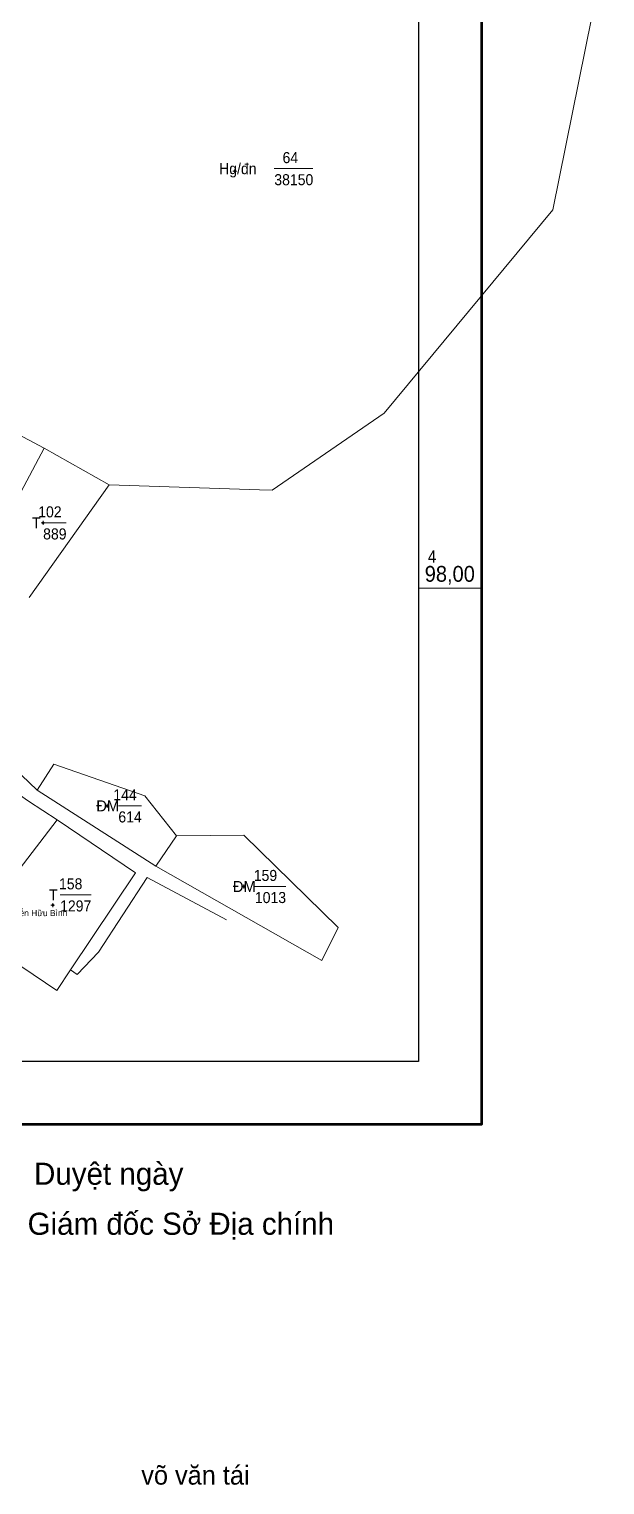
# Model space of a CAD drawing. Header units: metres. Extents: x 398630 to 399834, y 49516 to 50842.
# Drawn here: x 399626.5 to 399809.1, y 49515.8 to 49977.1 of the extents above; entities that cross this region are included whole.
import ezdxf
from ezdxf.enums import TextEntityAlignment as Align

# ---------------------------------------------------------------- set-up
doc = ezdxf.new("R2010")
doc.units = ezdxf.units.M
doc.header["$LTSCALE"] = 1.4
for name, color, linetype, lineweight in [('15', 7, 'Continuous', 13), ('22', 7, 'Continuous', 13), ('51', 7, 'Continuous', 13), ('63', 7, 'Continuous', 13)]:
    doc.layers.add(name, color=color, linetype=linetype, lineweight=lineweight)
doc.layers.add('2', color=7, linetype='Continuous')

msp = doc.modelspace()

# ---------------------------------------------------------------- hatches: boundary and pattern name
at = {"layer": '51'}
for points in [[(399691.875, 49932.07, 1), (399691.725, 49932.07, 1)], [(399691.875, 49932.07, 1), (399691.725, 49932.07, 1)], [(399691.885, 49932.07, 1), (399691.735, 49932.07, 1)], [(399631.065, 49820.64, 1), (399630.915, 49820.64, 1)], [(399631.065, 49820.64, 1), (399630.915, 49820.64, 1)], [(399631.065, 49820.64, 1), (399630.915, 49820.64, 1)], [(399651.405, 49730.96, 1), (399651.255, 49730.96, 1)], [(399651.405, 49730.96, 1), (399651.255, 49730.96, 1)], [(399651.405, 49730.96, 1), (399651.255, 49730.96, 1)], [(399694.715, 49705.42, 1), (399694.565, 49705.42, 1)], [(399694.715, 49705.42, 1), (399694.565, 49705.42, 1)], [(399694.715, 49705.42, 1), (399694.565, 49705.42, 1)], [(399634.095, 49699.51, 1), (399633.945, 49699.51, 1)], [(399634.095, 49699.51, 1), (399633.945, 49699.51, 1)]]:
    msp.add_hatch(color=256, dxfattribs=at).paths.add_polyline_path(points)

# ---------------------------------------------------------------- linework, layer by layer
at = {"layer": '15'}
for p, q in [((399704.3, 49932.91), (399716.55, 49932.91)), ((399630.99, 49820.64), (399638.34, 49820.64)), ((399654.84, 49730.97), (399662.19, 49730.97)), ((399698.14, 49705.42), (399707.94, 49705.42)), ((399636.37, 49702.76), (399646.17, 49702.76))]:
    msp.add_line(p, q, dxfattribs=at)
at = {"layer": '22'}
for p, q in [((399629.09, 49735.97), (399601.46, 49762.14)), ((399635.31, 49672.48), (399607.62, 49691.09)), ((399635.31, 49672.48), (399639.66, 49678.98))]:
    msp.add_line(p, q, dxfattribs=at)
for points in [[(399655.65, 50078.11), (399809.14, 50001.55), (399792.59, 49919.89), (399739.19, 49855.43), (399703.59, 49830.98), (399699.63, 49831.11), (399651.92, 49832.7)], [(399631.28, 49844.29), (399616.31, 49852.3), (399594.87, 49868.07), (399568.19, 49889.26)], [(399601.75, 49815.62), (399611.83, 49807.91), (399631.28, 49844.29)], [(399626.53, 49797), (399651.92, 49832.7), (399631.28, 49844.29)], [(399575.45, 49708.97), (399602.67, 49749.05), (399626.33, 49732.46), (399635.46, 49726.54)], [(399673.23, 49721.46), (399663.27, 49734.19), (399634.42, 49744.21), (399629.09, 49735.97)], [(399629.09, 49735.97), (399666.68, 49711.84), (399673.23, 49721.46)], [(399635.46, 49726.54), (399612.61, 49696.87), (399607.62, 49691.09), (399606.61, 49689.92)], [(399639.66, 49678.98), (399660.27, 49709.74), (399635.46, 49726.54)], [(399666.68, 49711.84), (399719.42, 49681.92), (399724.59, 49692.44), (399694.62, 49721.69), (399673.23, 49721.46)], [(399639.66, 49678.98), (399641.73, 49677.49), (399648.56, 49684.6), (399664.01, 49708.22), (399689.11, 49694.86)]]:
    msp.add_lwpolyline(points, dxfattribs=at)
at = {"layer": '51'}
for p, q in [((399691.5, 49932.07), (399691.18, 49932.07)), ((399691.49, 49932.07), (399691.18, 49932.07)), ((399691.49, 49932.07), (399691.18, 49932.07)), ((399691.8, 49932.7), (399691.8, 49932.38)), ((399691.8, 49932.7), (399691.8, 49932.38)), ((399691.8, 49931.76), (399691.8, 49931.44)), ((399691.8, 49931.76), (399691.8, 49931.44)), ((399691.81, 49932.7), (399691.81, 49932.38)), ((399691.81, 49931.76), (399691.81, 49931.44)), ((399692.42, 49932.07), (399692.11, 49932.07)), ((399692.42, 49932.07), (399692.11, 49932.07)), ((399692.44, 49932.07), (399692.12, 49932.07)), ((399630.99, 49821.26), (399630.99, 49820.95)), ((399630.99, 49821.26), (399630.99, 49820.95)), ((399630.99, 49821.26), (399630.99, 49820.95)), ((399630.68, 49820.64), (399630.36, 49820.64)), ((399630.68, 49820.64), (399630.36, 49820.64)), ((399630.68, 49820.64), (399630.36, 49820.64)), ((399630.99, 49820.33), (399630.99, 49820.02)), ((399630.99, 49820.33), (399630.99, 49820.02)), ((399630.99, 49820.33), (399630.99, 49820.02)), ((399631.62, 49820.64), (399631.3, 49820.64)), ((399631.62, 49820.64), (399631.3, 49820.64)), ((399631.62, 49820.64), (399631.3, 49820.64)), ((399651.02, 49730.96), (399650.7, 49730.96)), ((399651.02, 49730.96), (399650.7, 49730.96)), ((399651.02, 49730.96), (399650.7, 49730.96)), ((399651.33, 49731.58), (399651.33, 49731.27)), ((399651.33, 49731.58), (399651.33, 49731.27)), ((399651.33, 49731.58), (399651.33, 49731.27)), ((399651.33, 49730.65), (399651.33, 49730.34)), ((399651.33, 49730.65), (399651.33, 49730.34)), ((399651.33, 49730.65), (399651.33, 49730.34)), ((399651.96, 49730.96), (399651.64, 49730.96)), ((399651.96, 49730.96), (399651.64, 49730.96)), ((399651.96, 49730.96), (399651.64, 49730.96)), ((399694.33, 49705.42), (399694.02, 49705.42)), ((399694.33, 49705.42), (399694.02, 49705.42)), ((399694.33, 49705.42), (399694.02, 49705.42)), ((399694.64, 49706.04), (399694.64, 49705.73)), ((399694.64, 49706.04), (399694.64, 49705.73)), ((399694.64, 49706.04), (399694.64, 49705.73)), ((399695.26, 49705.42), (399694.95, 49705.42)), ((399695.26, 49705.42), (399694.95, 49705.42)), ((399695.26, 49705.42), (399694.95, 49705.42)), ((399694.64, 49705.11), (399694.64, 49704.8)), ((399694.64, 49705.11), (399694.64, 49704.8)), ((399694.64, 49705.11), (399694.64, 49704.8)), ((399633.71, 49699.51), (399633.4, 49699.51)), ((399633.71, 49699.51), (399633.4, 49699.51)), ((399634.02, 49700.14), (399634.02, 49699.82)), ((399634.02, 49700.14), (399634.02, 49699.82)), ((399634.02, 49699.2), (399634.02, 49698.88)), ((399634.02, 49699.2), (399634.02, 49698.88)), ((399634.64, 49699.51), (399634.33, 49699.51)), ((399634.64, 49699.51), (399634.33, 49699.51))]:
    msp.add_line(p, q, dxfattribs=at)
for points in [[(399691.8, 49932.38), (399691.49, 49932.07), (399691.8, 49931.76), (399692.11, 49932.07)], [(399691.8, 49932.38), (399691.49, 49932.07), (399691.8, 49931.76), (399692.11, 49932.07)], [(399691.81, 49932.38), (399691.5, 49932.07), (399691.81, 49931.76), (399692.12, 49932.07)], [(399630.99, 49820.95), (399630.68, 49820.64), (399630.99, 49820.33), (399631.3, 49820.64)], [(399630.99, 49820.95), (399630.68, 49820.64), (399630.99, 49820.33), (399631.3, 49820.64)], [(399630.99, 49820.95), (399630.68, 49820.64), (399630.99, 49820.33), (399631.3, 49820.64)], [(399651.33, 49731.27), (399651.02, 49730.96), (399651.33, 49730.65), (399651.64, 49730.96)], [(399651.33, 49731.27), (399651.02, 49730.96), (399651.33, 49730.65), (399651.64, 49730.96)], [(399651.33, 49731.27), (399651.02, 49730.96), (399651.33, 49730.65), (399651.64, 49730.96)], [(399694.64, 49705.73), (399694.33, 49705.42), (399694.64, 49705.11), (399694.95, 49705.42)], [(399694.64, 49705.73), (399694.33, 49705.42), (399694.64, 49705.11), (399694.95, 49705.42)], [(399694.64, 49705.73), (399694.33, 49705.42), (399694.64, 49705.11), (399694.95, 49705.42)], [(399634.02, 49699.82), (399633.71, 49699.51), (399634.02, 49699.2), (399634.33, 49699.51)], [(399634.02, 49699.82), (399633.71, 49699.51), (399634.02, 49699.2), (399634.33, 49699.51)]]:
    msp.add_lwpolyline(points, close=True, dxfattribs=at)
for centre in [(399691.8, 49932.07), (399691.8, 49932.07), (399691.81, 49932.07), (399630.99, 49820.64), (399630.99, 49820.64), (399630.99, 49820.64), (399651.33, 49730.96), (399651.33, 49730.96), (399651.33, 49730.96), (399694.64, 49705.42), (399694.64, 49705.42), (399694.64, 49705.42), (399634.02, 49699.51), (399634.02, 49699.51)]:
    msp.add_circle(centre, 0.075, dxfattribs=at)
at = {"layer": '63'}
msp.add_line((399750, 49800), (399770, 49800), dxfattribs=at)
at = {"layer": '63', "lineweight": 53}
msp.add_lwpolyline([(398630, 49630), (398630, 50770), (399770, 50770), (399770, 49630)], close=True, dxfattribs=at)
at = {"layer": '63', "lineweight": 25}
msp.add_lwpolyline([(398650, 49650), (398650, 50750), (399750, 50750), (399750, 49650)], close=True, dxfattribs=at)

# ---------------------------------------------------------------- texts
at = {"layer": '15', "width": 0.95}
for s, p in [('64', (399706.92, 49934.66)), ('Hg/đn', (399686.8, 49931.16)), ('38150', (399704.3, 49927.66)), ('102', (399629.42, 49822.4)), ('T', (399627.49, 49818.9)), ('889', (399630.99, 49815.4)), ('144', (399653.26, 49732.72)), ('614', (399654.84, 49725.72)), ('159', (399697.79, 49707.17)), ('158', (399636.02, 49704.51)), ('T', (399632.87, 49701.01)), ('1297', (399636.37, 49697.51)), ('1013', (399698.14, 49700.17))]:
    msp.add_text(s, height=3.5, dxfattribs=at).set_placement(p)
at = {"layer": '15'}
for p in [(399647.84, 49729.22), (399691.14, 49703.67)]:
    msp.add_text('ĐM', height=3.5, dxfattribs=at).set_placement(p)
at = {"layer": '2'}
msp.add_text('Nguyễn Hữu Bình', height=2, dxfattribs=at).set_placement((399617.24, 49696.02))
at = {"layer": '22'}
for s, height, p in [('Duyệt ngày', 7, (399651.785, 49610.89)), ('Giám đốc Sở Địa chính', 7, (399674.66, 49595.04)), ('võ văn tái', 6, (399679.285, 49515.87))]:
    msp.add_text(s, height=height, dxfattribs=at).set_placement(p, align=Align.CENTER)
at = {"layer": '63'}
for s, height, width, p in [('4', 4, 0.9, (399753, 49808)), ('98,00', 5, 0.95, (399752, 49802))]:
    msp.add_text(s, height=height, dxfattribs=dict(at, width=width)).set_placement(p)

doc.saveas('drawing.dxf')
